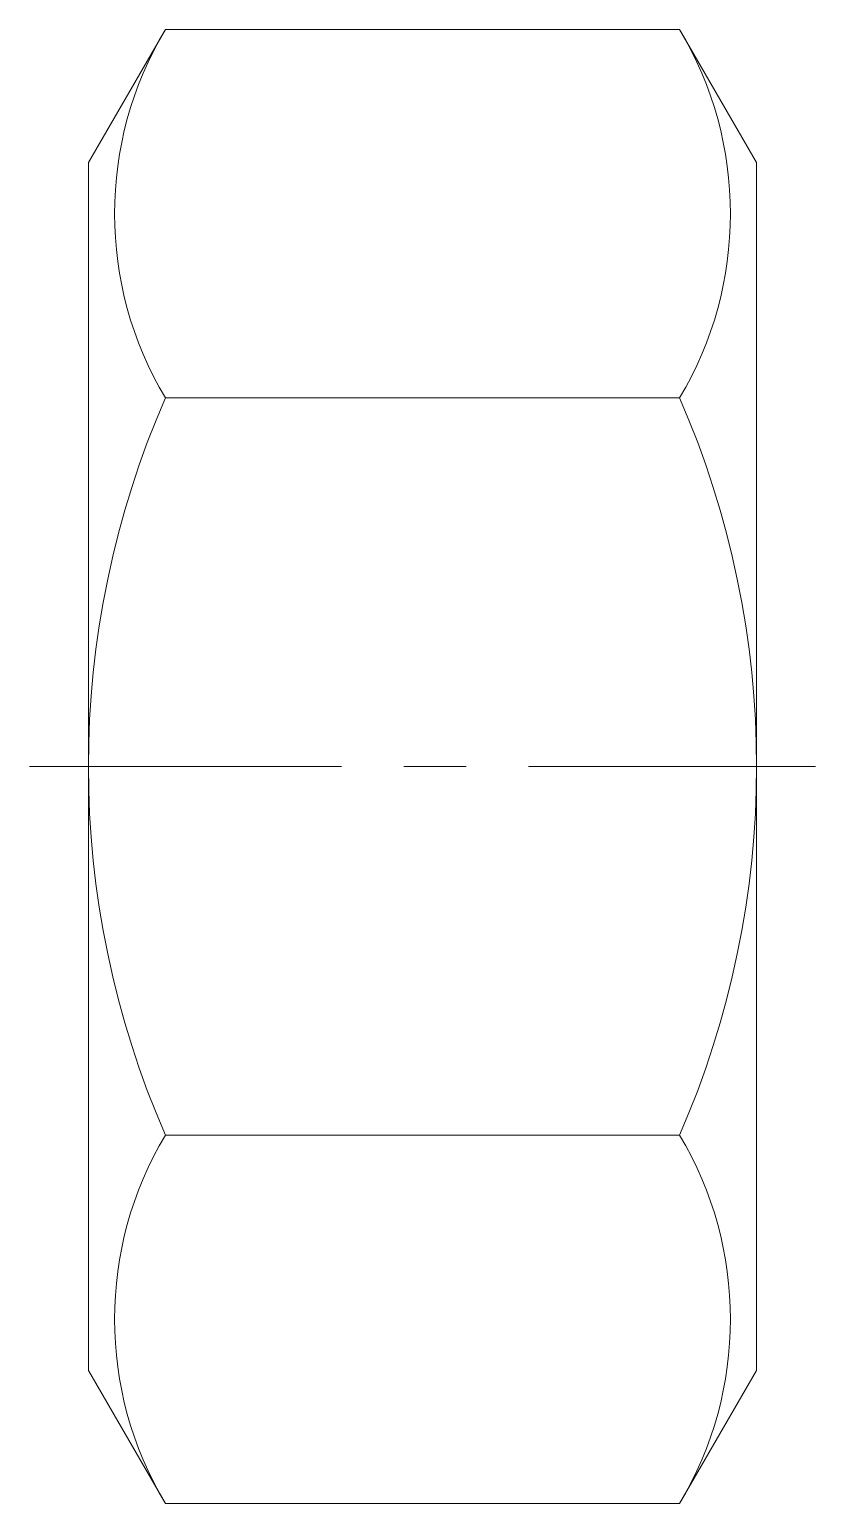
# Model space of a CAD drawing. Header units: millimetres. Extents: x -3 to 37, y -37.5 to 37.5.
import ezdxf

# ---------------------------------------------------------------- set-up
doc = ezdxf.new("R2010")
doc.units = ezdxf.units.MM
doc.header["$LTSCALE"] = 0.5
doc.linetypes.add('CENTER', pattern=[50.8, 31.75, -6.35, 6.35, -6.35])
doc.layers.get('0').update_dxf_attribs({"color": 9, "lineweight": 15})

msp = doc.modelspace()

# ---------------------------------------------------------------- linework, layer by layer
at = {"ltscale": 0.5}
for p, q in [((3.913, 37.528), (0, 30.75)), ((30.087, 37.528), (3.913, 37.528)), ((30.087, 37.528), (34, 30.75)), ((0, 30.75), (0, -30.75)), ((34, 30.75), (34, -30.75)), ((30.087, 18.764), (3.913, 18.764)), ((30.087, -18.764), (3.913, -18.764)), ((3.913, -37.528), (0, -30.75)), ((30.087, -37.528), (34, -30.75)), ((30.087, -37.528), (3.913, -37.528))]:
    msp.add_line(p, q, dxfattribs=at)
at = {"color": 1, "linetype": 'CENTER'}
msp.add_line((-3, 0), (37, 0), dxfattribs=at)
at = {"ltscale": 0.5}
for centre, radius, start, end in [((19.668, 28.146), 18.337, 149.22662, 210.77338), ((14.332, 28.146), 18.337, 329.22662, 30.77338), ((46.944, 0), 46.944, 156.43999, 203.56001), ((-12.944, 0), 46.944, 336.43999, 23.56001), ((19.668, -28.146), 18.337, 149.22662, 210.77338), ((14.332, -28.146), 18.337, 329.22662, 30.77338)]:
    msp.add_arc(centre, radius, start, end, dxfattribs=at)

doc.saveas('drawing.dxf')
